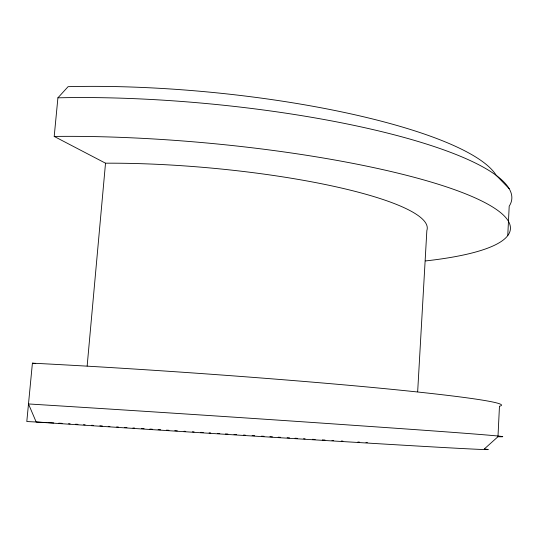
<?xml version="1.0" encoding="UTF-8"?>
<svg xmlns="http://www.w3.org/2000/svg" width="536" height="536" viewBox="0 0 536 536"><rect width="100%" height="100%" fill="white"/><g stroke="black" fill="none" stroke-linecap="round" stroke-linejoin="round"><path stroke-width="0.8" d="M497.978 436.719A319.215 2.017 3.7 0 0 360.319 425.785A319.215 2.017 3.7 0 0 28.488 403.95L36.18 422.013A305.038 1.668 3.7 0 0 351.227 442.073A305.038 1.668 3.7 0 0 484.269 449.007L497.978 436.719L499.465 406.221A318.156 10.733 4 0 0 362.852 386.563A318.156 10.733 4 0 0 32.408 363.173L26.8 421.531L46.21 422.536M507.773 235.458L509.2 206.172A311.302 66.404 5.4 0 0 379.367 131.092A311.302 66.404 5.4 0 0 57.915 97.82L54.203 136.432L105.518 163.192A224.035 41.218 5.1 0 1 426.857 230.514L417.665 391.762M87.147 366.034L105.518 163.192M57.915 97.82L68.092 86.671A296.696 66.41 5.5 0 1 496.215 175.319L509.193 188.685M47.885 422.616L53.741 422.924M58.759 423.179L62.102 423.353M32.408 363.173L35.698 363.649M54.203 136.432A312.294 58.417 5.2 0 1 447.037 187.071A312.294 58.417 5.2 0 1 425.483 260.945M367.381 442.562A255.947 1.387 3.7 0 1 365.967 442.481M359.388 442.093A255.947 1.387 3.7 0 1 357.887 442.006M342.899 441.121A255.947 1.387 3.7 0 1 341.251 441.021M333.687 440.565A255.947 1.387 3.7 0 1 331.972 440.465M325.004 440.043A255.947 1.387 3.7 0 1 322.35 439.882M315.175 439.446A255.947 1.387 3.7 0 1 312.448 439.286M305.091 438.837A255.947 1.387 3.7 0 1 303.57 438.743M297.413 438.368A255.947 1.387 3.7 0 1 295.068 438.22M289.534 437.885A255.947 1.387 3.7 0 1 287.135 437.731M280.656 437.336A255.947 1.387 3.7 0 1 278.197 437.182M272.415 436.827A255.947 1.387 3.7 0 1 269.916 436.673M264.04 436.304A255.947 1.387 3.7 0 1 261.501 436.15M254.694 435.721A255.947 1.387 3.7 0 1 252.128 435.56M245.254 435.132A255.947 1.387 3.7 0 1 243.525 435.024M236.604 434.589A255.947 1.387 3.7 0 1 234.004 434.428M227.927 434.046A255.947 1.387 3.7 0 1 225.502 433.892M219.8 433.53A255.947 1.387 3.7 0 1 217.341 433.376M210.749 432.961A255.947 1.387 3.7 0 1 209.094 432.853M203.278 432.485A255.947 1.387 3.7 0 1 200.779 432.324M194.092 431.902A255.947 1.387 3.7 0 1 192.417 431.795M185.711 431.366A255.947 1.387 3.7 0 1 184.029 431.259M177.322 430.83A255.947 1.387 3.7 0 1 174.803 430.669M168.947 430.294A255.947 1.387 3.7 0 1 166.441 430.133M160.612 429.751A255.947 1.387 3.7 0 1 158.12 429.597M152.331 429.222A255.947 1.387 3.7 0 1 149.866 429.061M144.09 428.686A255.947 1.387 3.7 0 1 141.517 428.519M134.643 428.076A255.947 1.387 3.7 0 1 132.928 427.963M126.925 427.574A255.947 1.387 3.7 0 1 124.359 427.406M118.382 427.011A255.947 1.387 3.7 0 1 116.681 426.904M109.907 426.455A255.947 1.387 3.7 0 1 108.225 426.348M102.356 425.959A255.947 1.387 3.7 0 1 99.857 425.798M93.251 425.363A255.947 1.387 3.7 0 1 91.616 425.256M85.117 424.827A255.947 1.387 3.7 0 1 83.509 424.72M77.934 424.345A255.947 1.387 3.7 0 1 75.569 424.19M70.116 423.829A255.947 1.387 3.7 0 1 68.575 423.721"/></g></svg>
